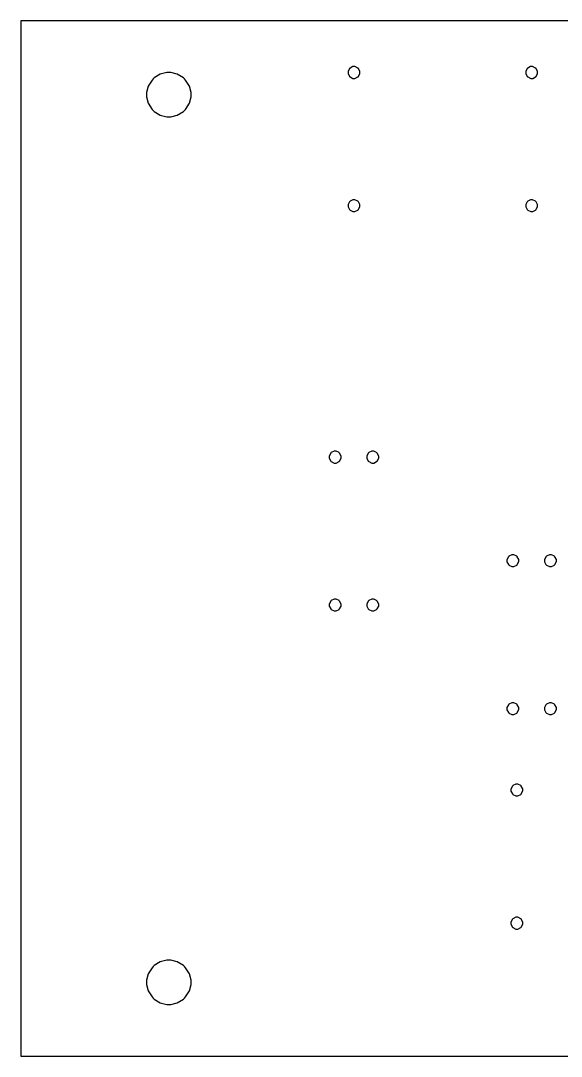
# Model space of a CAD drawing. Extents: x 0 to 294, y 0 to 70.
# Drawn here: x 0 to 36.5, y 0 to 70 of the extents above; entities that cross this region are included whole.
import ezdxf

# ---------------------------------------------------------------- set-up
doc = ezdxf.new("R2010")
doc.units = 0
doc.layers.get('0').update_dxf_attribs({"linetype": 'CONTINUOUS'})

msp = doc.modelspace()

# ---------------------------------------------------------------- linework, layer by layer
at = {"color": 0}
for p, q in [((55.1243, 70.0003), (0, 70.0003)), ((0, 70.0003), (0, 52.5004)), ((22.1974, 66.7646), (22.0996, 66.566)), ((22.0996, 66.566), (22.0996, 66.5)), ((22.2167, 66.7826), (22.1974, 66.7646)), ((22.2346, 66.8016), (22.2167, 66.7826)), ((22.4289, 66.8997), (22.2346, 66.8016)), ((22.5006, 66.8997), (22.4289, 66.8997)), ((22.5654, 66.8997), (22.5006, 66.8997)), ((22.7638, 66.8016), (22.5654, 66.8997)), ((22.7831, 66.7826), (22.7638, 66.8016)), ((22.801, 66.7646), (22.7831, 66.7826)), ((22.9003, 66.5716), (22.801, 66.7646)), ((22.9003, 66.5), (22.9003, 66.5716)), ((34.1974, 66.7646), (34.0996, 66.566)), ((34.0996, 66.566), (34.0996, 66.5)), ((34.2167, 66.7826), (34.1974, 66.7646)), ((34.2346, 66.8016), (34.2167, 66.7826)), ((34.4289, 66.8997), (34.2346, 66.8016)), ((34.5006, 66.8997), (34.4289, 66.8997)), ((34.5653, 66.8997), (34.5006, 66.8997)), ((34.7638, 66.8016), (34.5653, 66.8997)), ((34.7831, 66.7826), (34.7638, 66.8016)), ((34.801, 66.7646), (34.7831, 66.7826)), ((34.9002, 66.5716), (34.801, 66.7646)), ((34.9002, 66.5), (34.9002, 66.5716)), ((8.86905, 65.9903), (8.61413, 65.574)), ((8.93932, 66.0605), (8.86905, 65.9903)), ((9.00963, 66.1307), (8.93932, 66.0605)), ((9.4258, 66.3857), (9.00963, 66.1307)), ((9.85573, 66.5), (9.4258, 66.3857)), ((10.0004, 66.5), (9.85573, 66.5)), ((10.1437, 66.5), (10.0004, 66.5)), ((10.5737, 66.3857), (10.1437, 66.5)), ((10.9898, 66.1307), (10.5737, 66.3857)), ((11.0601, 66.0605), (10.9898, 66.1307)), ((11.1304, 65.9903), (11.0601, 66.0605)), ((11.3853, 65.574), (11.1304, 65.9903)), ((22.0996, 66.5), (22.0996, 66.4298)), ((22.0996, 66.4298), (22.1974, 66.2368)), ((22.1974, 66.2368), (22.2167, 66.2174)), ((22.2167, 66.2174), (22.2346, 66.1995)), ((22.2346, 66.1995), (22.4331, 66.1003)), ((22.4331, 66.1003), (22.5006, 66.1003)), ((22.5006, 66.1003), (22.5709, 66.1003)), ((22.5709, 66.1003), (22.7638, 66.1995)), ((22.7638, 66.1995), (22.7831, 66.2174)), ((22.7831, 66.2174), (22.801, 66.2368)), ((22.801, 66.2368), (22.9003, 66.4351)), ((22.9003, 66.4351), (22.9003, 66.5)), ((34.0996, 66.5), (34.0996, 66.4298)), ((34.0996, 66.4298), (34.1974, 66.2368)), ((34.1974, 66.2368), (34.2167, 66.2174)), ((34.2167, 66.2174), (34.2346, 66.1995)), ((34.2346, 66.1995), (34.4331, 66.1003)), ((34.4331, 66.1003), (34.5006, 66.1003)), ((34.5006, 66.1003), (34.5708, 66.1003)), ((34.5708, 66.1003), (34.7638, 66.1995)), ((34.7638, 66.1995), (34.7831, 66.2174)), ((34.7831, 66.2174), (34.801, 66.2368)), ((34.801, 66.2368), (34.9002, 66.4351)), ((34.9002, 66.4351), (34.9002, 66.5)), ((8.61413, 65.574), (8.49976, 65.1439)), ((8.49976, 65.1439), (8.49976, 64.9993)), ((11.4997, 65.1439), (11.3853, 65.574)), ((11.4997, 64.9993), (11.4997, 65.1439)), ((8.49976, 64.9993), (8.49976, 64.8561)), ((8.49976, 64.8561), (8.61413, 64.426)), ((8.61413, 64.426), (8.86905, 64.0098)), ((11.1304, 64.0098), (11.3853, 64.426)), ((11.3853, 64.426), (11.4997, 64.8561)), ((11.4997, 64.8561), (11.4997, 64.9993)), ((8.86905, 64.0098), (8.93932, 63.9396)), ((8.93932, 63.9396), (9.00963, 63.8694)), ((9.00963, 63.8694), (9.4258, 63.6143)), ((10.5737, 63.6143), (10.9898, 63.8694)), ((10.9898, 63.8694), (11.0601, 63.9396)), ((11.0601, 63.9396), (11.1304, 64.0098)), ((9.4258, 63.6143), (9.85573, 63.5)), ((9.85573, 63.5), (10.0004, 63.5)), ((10.0004, 63.5), (10.1437, 63.5)), ((10.1437, 63.5), (10.5737, 63.6143)), ((22.1974, 57.7645), (22.0996, 57.5663)), ((22.0996, 57.5663), (22.0996, 57.5)), ((22.0996, 57.5), (22.0996, 57.4298)), ((22.0996, 57.4298), (22.1974, 57.2368)), ((22.2167, 57.7825), (22.1974, 57.7645)), ((22.2346, 57.8019), (22.2167, 57.7825)), ((22.4289, 57.8997), (22.2346, 57.8019)), ((22.5006, 57.8997), (22.4289, 57.8997)), ((22.5654, 57.8997), (22.5006, 57.8997)), ((22.7638, 57.8019), (22.5654, 57.8997)), ((22.7831, 57.7825), (22.7638, 57.8019)), ((22.801, 57.7645), (22.7831, 57.7825)), ((22.9003, 57.5716), (22.801, 57.7645)), ((22.801, 57.2368), (22.9003, 57.4354)), ((22.9003, 57.5), (22.9003, 57.5716)), ((22.9003, 57.4354), (22.9003, 57.5)), ((34.1974, 57.7645), (34.0996, 57.5663)), ((34.0996, 57.5663), (34.0996, 57.5)), ((34.0996, 57.5), (34.0996, 57.4298)), ((34.0996, 57.4298), (34.1974, 57.2368)), ((34.2167, 57.7825), (34.1974, 57.7645)), ((34.2346, 57.8019), (34.2167, 57.7825)), ((34.4289, 57.8997), (34.2346, 57.8019)), ((34.5006, 57.8997), (34.4289, 57.8997)), ((34.5653, 57.8997), (34.5006, 57.8997)), ((34.7638, 57.8019), (34.5653, 57.8997)), ((34.7831, 57.7825), (34.7638, 57.8019)), ((34.801, 57.7645), (34.7831, 57.7825)), ((34.9002, 57.5716), (34.801, 57.7645)), ((34.801, 57.2368), (34.9002, 57.4354)), ((34.9002, 57.5), (34.9002, 57.5716)), ((34.9002, 57.4354), (34.9002, 57.5)), ((22.1974, 57.2368), (22.2167, 57.2174)), ((22.2167, 57.2174), (22.2346, 57.1997)), ((22.2346, 57.1997), (22.4331, 57.1003)), ((22.4331, 57.1003), (22.5006, 57.1003)), ((22.5006, 57.1003), (22.5709, 57.1003)), ((22.5709, 57.1003), (22.7638, 57.1997)), ((22.7638, 57.1997), (22.7831, 57.2174)), ((22.7831, 57.2174), (22.801, 57.2368)), ((34.1974, 57.2368), (34.2167, 57.2174)), ((34.2167, 57.2174), (34.2346, 57.1997)), ((34.2346, 57.1997), (34.4331, 57.1003)), ((34.4331, 57.1003), (34.5006, 57.1003)), ((34.5006, 57.1003), (34.5708, 57.1003)), ((34.5708, 57.1003), (34.7638, 57.1997)), ((34.7638, 57.1997), (34.7831, 57.2174)), ((34.7831, 57.2174), (34.801, 57.2368)), ((0, 52.5004), (0, 13.1258)), ((20.9283, 40.7652), (20.8304, 40.5666)), ((20.9476, 40.7829), (20.9283, 40.7652)), ((20.9655, 40.8023), (20.9476, 40.7829)), ((21.1584, 40.9004), (20.9655, 40.8023)), ((21.2301, 40.9004), (21.1584, 40.9004)), ((21.2948, 40.9004), (21.2301, 40.9004)), ((21.4933, 40.8023), (21.2948, 40.9004)), ((21.5126, 40.7829), (21.4933, 40.8023)), ((21.5305, 40.7652), (21.5126, 40.7829)), ((21.6297, 40.5723), (21.5305, 40.7652)), ((23.468, 40.7652), (23.3702, 40.5666)), ((23.4873, 40.7829), (23.468, 40.7652)), ((23.5052, 40.8023), (23.4873, 40.7829)), ((23.6981, 40.9004), (23.5052, 40.8023)), ((23.7698, 40.9004), (23.6981, 40.9004)), ((23.8345, 40.9004), (23.7698, 40.9004)), ((24.033, 40.8023), (23.8345, 40.9004)), ((24.0523, 40.7829), (24.033, 40.8023)), ((24.0702, 40.7652), (24.0523, 40.7829)), ((24.1694, 40.5723), (24.0702, 40.7652)), ((20.8304, 40.5666), (20.8304, 40.5007)), ((20.8304, 40.5007), (20.8304, 40.4301)), ((20.8304, 40.4301), (20.9283, 40.2361)), ((20.9283, 40.2361), (20.9476, 40.2167)), ((20.9476, 40.2167), (20.9655, 40.1987)), ((20.9655, 40.1987), (21.1639, 40.0995)), ((21.1639, 40.0995), (21.2301, 40.0995)), ((21.2301, 40.0995), (21.3003, 40.0995)), ((21.3003, 40.0995), (21.4933, 40.1987)), ((21.4933, 40.1987), (21.5126, 40.2167)), ((21.5126, 40.2167), (21.5305, 40.2361)), ((21.5305, 40.2361), (21.6297, 40.4343)), ((21.6297, 40.5007), (21.6297, 40.5723)), ((21.6297, 40.4343), (21.6297, 40.5007)), ((23.3702, 40.5666), (23.3702, 40.5007)), ((23.3702, 40.5007), (23.3702, 40.4301)), ((23.3702, 40.4301), (23.468, 40.2361)), ((23.468, 40.2361), (23.4873, 40.2167)), ((23.4873, 40.2167), (23.5052, 40.1987)), ((23.5052, 40.1987), (23.7036, 40.0995)), ((23.7036, 40.0995), (23.7698, 40.0995)), ((23.7698, 40.0995), (23.8401, 40.0995)), ((23.8401, 40.0995), (24.033, 40.1987)), ((24.033, 40.1987), (24.0523, 40.2167)), ((24.0523, 40.2167), (24.0702, 40.2361)), ((24.0702, 40.2361), (24.1694, 40.4343)), ((24.1694, 40.5007), (24.1694, 40.5723)), ((24.1694, 40.4343), (24.1694, 40.5007)), ((32.9282, 33.7647), (32.8304, 33.5662)), ((32.9475, 33.7826), (32.9282, 33.7647)), ((32.9654, 33.8019), (32.9475, 33.7826)), ((33.1584, 33.8998), (32.9654, 33.8019)), ((33.23, 33.8998), (33.1584, 33.8998)), ((33.2948, 33.8998), (33.23, 33.8998)), ((33.4932, 33.8019), (33.2948, 33.8998)), ((33.5125, 33.7826), (33.4932, 33.8019)), ((33.5304, 33.7647), (33.5125, 33.7826)), ((33.6296, 33.5718), (33.5304, 33.7647)), ((35.4679, 33.7647), (35.3702, 33.5662)), ((35.4873, 33.7826), (35.4679, 33.7647)), ((35.5053, 33.8019), (35.4873, 33.7826)), ((35.6979, 33.8998), (35.5053, 33.8019)), ((35.7699, 33.8998), (35.6979, 33.8998)), ((35.8345, 33.8998), (35.7699, 33.8998)), ((36.0331, 33.8019), (35.8345, 33.8998)), ((36.0521, 33.7826), (36.0331, 33.8019)), ((36.0701, 33.7647), (36.0521, 33.7826)), ((36.1692, 33.5718), (36.0701, 33.7647)), ((32.8304, 33.5662), (32.8304, 33.5001)), ((32.8304, 33.5001), (32.8304, 33.4298)), ((32.8304, 33.4298), (32.9282, 33.2369)), ((32.9282, 33.2369), (32.9475, 33.2176)), ((32.9475, 33.2176), (32.9654, 33.1997)), ((32.9654, 33.1997), (33.1639, 33.1005)), ((33.1639, 33.1005), (33.23, 33.1005)), ((33.23, 33.1005), (33.3003, 33.1005)), ((33.3003, 33.1005), (33.4932, 33.1997)), ((33.4932, 33.1997), (33.5125, 33.2176)), ((33.5125, 33.2176), (33.5304, 33.2369)), ((33.5304, 33.2369), (33.6296, 33.4353)), ((33.6296, 33.5001), (33.6296, 33.5718)), ((33.6296, 33.4353), (33.6296, 33.5001)), ((35.3702, 33.5662), (35.3702, 33.5001)), ((35.3702, 33.5001), (35.3702, 33.4298)), ((35.3702, 33.4298), (35.4679, 33.2369)), ((35.4679, 33.2369), (35.4873, 33.2176)), ((35.4873, 33.2176), (35.5053, 33.1997)), ((35.5053, 33.1997), (35.7036, 33.1005)), ((35.7036, 33.1005), (35.7699, 33.1005)), ((35.7699, 33.1005), (35.8401, 33.1005)), ((35.8401, 33.1005), (36.0331, 33.1997)), ((36.0331, 33.1997), (36.0521, 33.2176)), ((36.0521, 33.2176), (36.0701, 33.2369)), ((36.0701, 33.2369), (36.1692, 33.4353)), ((36.1692, 33.5001), (36.1692, 33.5718)), ((36.1692, 33.4353), (36.1692, 33.5001)), ((20.9655, 30.8019), (20.9476, 30.7826)), ((21.1584, 30.8997), (20.9655, 30.8019)), ((21.2301, 30.8997), (21.1584, 30.8997)), ((21.2948, 30.8997), (21.2301, 30.8997)), ((21.4933, 30.8019), (21.2948, 30.8997)), ((21.5126, 30.7826), (21.4933, 30.8019)), ((23.5052, 30.8019), (23.4873, 30.7826)), ((23.6981, 30.8997), (23.5052, 30.8019)), ((23.7698, 30.8997), (23.6981, 30.8997)), ((23.8345, 30.8997), (23.7698, 30.8997)), ((24.033, 30.8019), (23.8345, 30.8997)), ((24.0523, 30.7826), (24.033, 30.8019)), ((20.9283, 30.7647), (20.8304, 30.5663)), ((20.8304, 30.5663), (20.8304, 30.5001)), ((20.8304, 30.5001), (20.8304, 30.4298)), ((20.8304, 30.4298), (20.9283, 30.2369)), ((20.9476, 30.7826), (20.9283, 30.7647)), ((20.9283, 30.2369), (20.9476, 30.2176)), ((20.9476, 30.2176), (20.9655, 30.1997)), ((20.9655, 30.1997), (21.1639, 30.1005)), ((21.1639, 30.1005), (21.2301, 30.1005)), ((21.2301, 30.1005), (21.3003, 30.1005)), ((21.3003, 30.1005), (21.4933, 30.1997)), ((21.4933, 30.1997), (21.5126, 30.2176)), ((21.5305, 30.7647), (21.5126, 30.7826)), ((21.5126, 30.2176), (21.5305, 30.2369)), ((21.6297, 30.5718), (21.5305, 30.7647)), ((21.5305, 30.2369), (21.6297, 30.4353)), ((21.6297, 30.5001), (21.6297, 30.5718)), ((21.6297, 30.4353), (21.6297, 30.5001)), ((23.468, 30.7647), (23.3702, 30.5663)), ((23.3702, 30.5663), (23.3702, 30.5001)), ((23.3702, 30.5001), (23.3702, 30.4298)), ((23.3702, 30.4298), (23.468, 30.2369)), ((23.4873, 30.7826), (23.468, 30.7647)), ((23.468, 30.2369), (23.4873, 30.2176)), ((23.4873, 30.2176), (23.5052, 30.1997)), ((23.5052, 30.1997), (23.7036, 30.1005)), ((23.7036, 30.1005), (23.7698, 30.1005)), ((23.7698, 30.1005), (23.8401, 30.1005)), ((23.8401, 30.1005), (24.033, 30.1997)), ((24.033, 30.1997), (24.0523, 30.2176)), ((24.0702, 30.7647), (24.0523, 30.7826)), ((24.0523, 30.2176), (24.0702, 30.2369)), ((24.1694, 30.5718), (24.0702, 30.7647)), ((24.0702, 30.2369), (24.1694, 30.4353)), ((24.1694, 30.5001), (24.1694, 30.5718)), ((24.1694, 30.4353), (24.1694, 30.5001)), ((32.9654, 23.8015), (32.9475, 23.7822)), ((33.1584, 23.8993), (32.9654, 23.8015)), ((33.23, 23.8993), (33.1584, 23.8993)), ((33.2948, 23.8993), (33.23, 23.8993)), ((33.4932, 23.8015), (33.2948, 23.8993)), ((33.5125, 23.7822), (33.4932, 23.8015)), ((35.5053, 23.8015), (35.4873, 23.7822)), ((35.6979, 23.8993), (35.5053, 23.8015)), ((35.7699, 23.8993), (35.6979, 23.8993)), ((35.8345, 23.8993), (35.7699, 23.8993)), ((36.0331, 23.8015), (35.8345, 23.8993)), ((36.0521, 23.7822), (36.0331, 23.8015)), ((32.9282, 23.7643), (32.8304, 23.5658)), ((32.8304, 23.5658), (32.8304, 23.4997)), ((32.8304, 23.4997), (32.8304, 23.4294)), ((32.8304, 23.4294), (32.9282, 23.2365)), ((32.9475, 23.7822), (32.9282, 23.7643)), ((32.9282, 23.2365), (32.9475, 23.2172)), ((32.9475, 23.2172), (32.9654, 23.1993)), ((32.9654, 23.1993), (33.1639, 23.1001)), ((33.1639, 23.1001), (33.23, 23.1001)), ((33.23, 23.1001), (33.3003, 23.1001)), ((33.3003, 23.1001), (33.4932, 23.1993)), ((33.4932, 23.1993), (33.5125, 23.2172)), ((33.5304, 23.7643), (33.5125, 23.7822)), ((33.5125, 23.2172), (33.5304, 23.2365)), ((33.6296, 23.5713), (33.5304, 23.7643)), ((33.5304, 23.2365), (33.6296, 23.4349)), ((33.6296, 23.4997), (33.6296, 23.5713)), ((33.6296, 23.4349), (33.6296, 23.4997)), ((35.4679, 23.7643), (35.3702, 23.5658)), ((35.3702, 23.5658), (35.3702, 23.4997)), ((35.3702, 23.4997), (35.3702, 23.4294)), ((35.3702, 23.4294), (35.4679, 23.2365)), ((35.4873, 23.7822), (35.4679, 23.7643)), ((35.4679, 23.2365), (35.4873, 23.2172)), ((35.4873, 23.2172), (35.5053, 23.1993)), ((35.5053, 23.1993), (35.7036, 23.1001)), ((35.7036, 23.1001), (35.7699, 23.1001)), ((35.7699, 23.1001), (35.8401, 23.1001)), ((35.8401, 23.1001), (36.0331, 23.1993)), ((36.0331, 23.1993), (36.0521, 23.2172)), ((36.0701, 23.7643), (36.0521, 23.7822)), ((36.0521, 23.2172), (36.0701, 23.2365)), ((36.1692, 23.5713), (36.0701, 23.7643)), ((36.0701, 23.2365), (36.1692, 23.4349)), ((36.1692, 23.4997), (36.1692, 23.5713)), ((36.1692, 23.4349), (36.1692, 23.4997)), ((33.1983, 18.2645), (33.1005, 18.0661)), ((33.2176, 18.2824), (33.1983, 18.2645)), ((33.2355, 18.3017), (33.2176, 18.2824)), ((33.4284, 18.3996), (33.2355, 18.3017)), ((33.5001, 18.3996), (33.4284, 18.3996)), ((33.5649, 18.3996), (33.5001, 18.3996)), ((33.7633, 18.3017), (33.5649, 18.3996)), ((33.7826, 18.2824), (33.7633, 18.3017)), ((33.8005, 18.2645), (33.7826, 18.2824)), ((33.8998, 18.0716), (33.8005, 18.2645)), ((33.1005, 18.0661), (33.1005, 17.9999)), ((33.1005, 17.9999), (33.1005, 17.9296)), ((33.1005, 17.9296), (33.1983, 17.7367)), ((33.1983, 17.7367), (33.2176, 17.7175)), ((33.2176, 17.7175), (33.2355, 17.6995)), ((33.2355, 17.6995), (33.4339, 17.6003)), ((33.4339, 17.6003), (33.5001, 17.6003)), ((33.5001, 17.6003), (33.5704, 17.6003)), ((33.5704, 17.6003), (33.7633, 17.6995)), ((33.7633, 17.6995), (33.7826, 17.7175)), ((33.7826, 17.7175), (33.8005, 17.7367)), ((33.8005, 17.7367), (33.8998, 17.9352)), ((33.8998, 17.9999), (33.8998, 18.0716)), ((33.8998, 17.9352), (33.8998, 17.9999)), ((0, 13.1258), (0, 0)), ((33.1983, 9.26454), (33.1005, 9.06611)), ((33.2176, 9.28247), (33.1983, 9.26454)), ((33.2355, 9.30176), (33.2176, 9.28247)), ((33.4284, 9.39959), (33.2355, 9.30176)), ((33.5001, 9.39959), (33.4284, 9.39959)), ((33.5649, 9.39959), (33.5001, 9.39959)), ((33.7633, 9.30176), (33.5649, 9.39959)), ((33.7826, 9.28247), (33.7633, 9.30176)), ((33.8005, 9.26454), (33.7826, 9.28247)), ((33.8998, 9.07161), (33.8005, 9.26454)), ((33.1005, 9.06611), (33.1005, 8.99996)), ((33.1005, 8.99996), (33.1005, 8.92969)), ((33.1005, 8.92969), (33.1983, 8.73675)), ((33.1983, 8.73675), (33.2176, 8.71746)), ((33.2176, 8.71746), (33.2355, 8.69957)), ((33.2355, 8.69957), (33.4339, 8.60033)), ((33.4339, 8.60033), (33.5001, 8.60033)), ((33.5001, 8.60033), (33.5704, 8.60033)), ((33.5704, 8.60033), (33.7633, 8.69957)), ((33.7633, 8.69957), (33.7826, 8.71746)), ((33.7826, 8.71746), (33.8005, 8.73675)), ((33.8005, 8.73675), (33.8998, 8.93519)), ((33.8998, 8.99996), (33.8998, 9.07161)), ((33.8998, 8.93519), (33.8998, 8.99996)), ((9.4258, 6.38584), (9.00963, 6.13089)), ((9.85573, 6.50021), (9.4258, 6.38584)), ((10.0004, 6.50021), (9.85573, 6.50021)), ((10.1437, 6.50021), (10.0004, 6.50021)), ((10.5737, 6.38584), (10.1437, 6.50021)), ((10.9898, 6.13089), (10.5737, 6.38584)), ((8.86905, 5.99034), (8.61413, 5.57417)), ((8.93932, 6.06062), (8.86905, 5.99034)), ((9.00963, 6.13089), (8.93932, 6.06062)), ((11.0601, 6.06062), (10.9898, 6.13089)), ((11.1304, 5.99034), (11.0601, 6.06062)), ((11.3853, 5.57417), (11.1304, 5.99034)), ((8.61413, 5.57417), (8.49976, 5.14421)), ((8.49976, 5.14421), (8.49976, 4.99953)), ((8.49976, 4.99953), (8.49976, 4.8562)), ((11.4997, 5.14421), (11.3853, 5.57417)), ((11.4997, 4.99953), (11.4997, 5.14421)), ((11.4997, 4.8562), (11.4997, 4.99953)), ((8.49976, 4.8562), (8.61413, 4.42627)), ((8.61413, 4.42627), (8.86905, 4.0101)), ((11.1304, 4.0101), (11.3853, 4.42627)), ((11.3853, 4.42627), (11.4997, 4.8562)), ((8.86905, 4.0101), (8.93932, 3.93982)), ((8.93932, 3.93982), (9.00963, 3.86955)), ((9.00963, 3.86955), (9.4258, 3.6146)), ((9.4258, 3.6146), (9.85573, 3.50022)), ((9.85573, 3.50022), (10.0004, 3.50022)), ((10.0004, 3.50022), (10.1437, 3.50022)), ((10.1437, 3.50022), (10.5737, 3.6146)), ((10.5737, 3.6146), (10.9898, 3.86955)), ((10.9898, 3.86955), (11.0601, 3.93982)), ((11.0601, 3.93982), (11.1304, 4.0101)), ((0, 0), (73.4991, 0))]:
    msp.add_line(p, q, dxfattribs=at)

doc.saveas('drawing.dxf')
